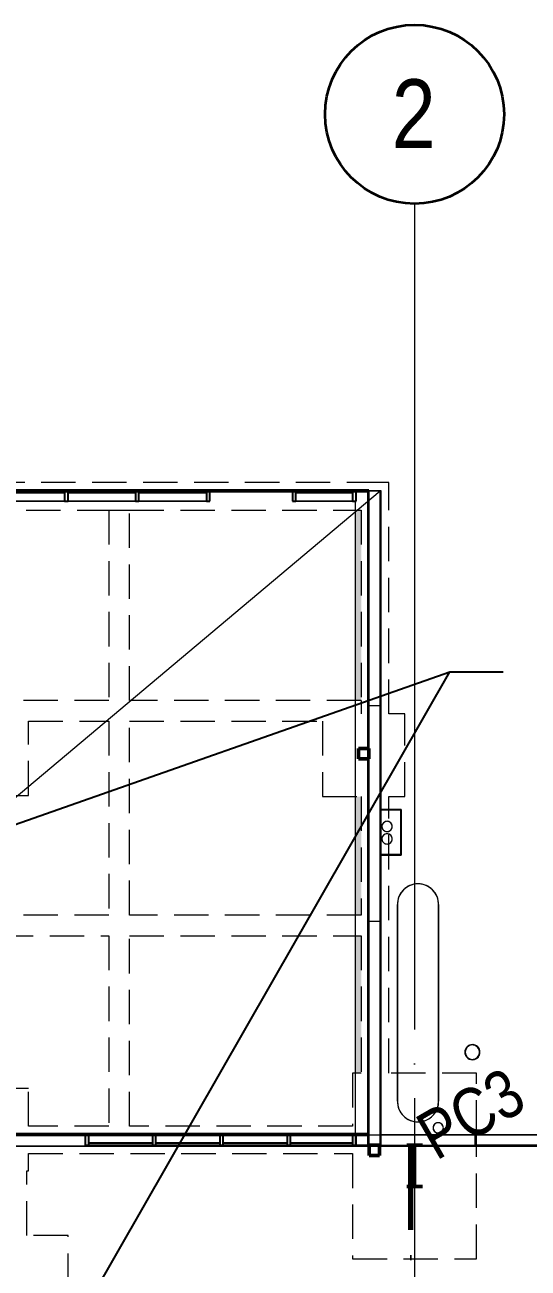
# Model space of a CAD drawing. Header units: millimetres. Extents: x 1606 to 178479, y -4237 to 231581.
# Drawn here: x 43383 to 50696, y 213511 to 231581 of the extents above; entities that cross this region are included whole.
import ezdxf

# ---------------------------------------------------------------- set-up
doc = ezdxf.new("R2010")
doc.units = ezdxf.units.MM
for name, pattern in [('_SGE_Grid Line', [13000, 12000, -500, 0, -500]), ('_SGE_Hidden', [740, 500, -240]), ('Dash Dot', [2070, 1270, -400, 0, -400])]:
    doc.linetypes.add(name, pattern=pattern)
for name, color, linetype, lineweight in [('0-1', 7, 'Continuous', 5), ('A-COLS', 52, 'Continuous', 18), ('A-COLS-1', 9, 'Continuous', 9), ('A-COLS-2', 52, 'Continuous', 9), ('A-DETL', 90, 'Continuous', 18), ('A-DETL-2', 90, 'Dash Dot', 70), ('A-FLOR', 192, 'Continuous', 50), ('A-GENM-1', 9, 'Continuous', 9), ('A-GLAZ-CURT-1', 9, 'Continuous', 9), ('A-GLAZ-CURT-2', 253, 'Continuous', 18), ('A-GLAZ-CWMG-1', 9, 'Continuous', 9), ('A-GLAZ-CWMG-2', 53, 'Continuous', 25), ('A-WALL-1', 253, 'Continuous', 18), ('A-WALL-2', 9, 'Continuous', 9), ('A-WALL-3', 113, 'Continuous', 20), ('G-ANNO-TEXT-2', 10, 'Continuous', 25), ('I-WALL-1', 9, 'Continuous', 9), ('I-WALL-2', 253, 'Continuous', 18), ('P-SANR-FIXT-1', 9, 'Continuous', 9), ('S-BEAM-1', 7, '_SGE_Hidden', 18), ('S-BEAM-HDLN-1', 7, '_SGE_Hidden', 18), ('S-COLS', 52, 'Continuous', 18), ('S-COLS-IDEN-1', 171, 'Continuous', 35), ('S-COLS-SYMB', 171, 'Continuous', 50), ('S-FNDN-1', 32, '_SGE_Hidden', 18), ('S-GRID-1', 1, '_SGE_Grid Line', 13), ('S-GRID-IDEN', 1, 'Continuous', 35), ('S-GRID-IDEN-1', 1, 'Continuous', 50)]:
    doc.layers.add(name, color=color, linetype=linetype, lineweight=lineweight)
doc.layers.add('A-WALL-PATT-1', color=254, linetype='Continuous', lineweight=35, transparency=1)
doc.styles.add('Arial Narrow_2', font='ARIALN.TTF', dxfattribs={"height": 1000})
doc.styles.add('Arial Narrow_4', font='ARIALN.TTF', dxfattribs={"height": 700})

# ---------------------------------------------------------------- blocks, each defined once
blk = doc.blocks.new('WYA_CP_Glazing Panel - CP_Front Face Glazing_150 Frame_GL1_With Visual Indicators-9006243-WAREHOUSE SLAB PLAN')
at = {"layer": 'A-GLAZ-CURT-1'}
for p, q in [((-477.5, 45), (-477.5, 55)), ((-477.5, 55), (477.5, 55)), ((477.5, 45), (-477.5, 45)), ((477.5, 55), (477.5, 45))]:
    blk.add_line(p, q, dxfattribs=at)
at = {"layer": 'A-GLAZ-CURT-2'}
for p, q in [((477.5, 55), (-477.5, 55)), ((-477.5, 55), (-477.5, 45)), ((-477.5, 45), (477.5, 45)), ((477.5, 45), (477.5, 55))]:
    blk.add_line(p, q, dxfattribs=at)
blk = doc.blocks.new('Rectangular Mullion - 150 x 50mm_Aluminium-8978996-WAREHOUSE SLAB PLAN')
at = {"layer": 'A-GLAZ-CWMG-1'}
for p, q in [((33305, 224790), (33305, 224810)), ((33305, 224810), (33305, 224790)), ((34260, 224810), (33305, 224810)), ((34260, 224810), (33305, 224810)), ((34260, 224790), (34260, 224810)), ((34260, 224810), (34260, 224790)), ((33305, 224780), (33305, 224790)), ((33305, 224790), (33305, 224780)), ((33305, 224660), (33305, 224780)), ((33305, 224780), (33305, 224660)), ((33305, 224660), (34260, 224660)), ((34260, 224660), (33305, 224660)), ((34260, 224780), (34260, 224790)), ((34260, 224790), (34260, 224780)), ((34260, 224660), (34260, 224780)), ((34260, 224780), (34260, 224660))]:
    blk.add_line(p, q, dxfattribs=at)
blk = doc.blocks.new('Rectangular Mullion - 150 x 50mm_Aluminium-7935249-WAREHOUSE SLAB PLAN')
at = {"layer": 'A-GLAZ-CWMG-1'}
for p, q in [((-15, 75), (-50, 75)), ((-50, 75), (-50, -45)), ((0, 75), (-15, 75)), ((0, -75), (0, 75)), ((-50, -45), (-50, -55)), ((-50, -55), (-50, -75)), ((-50, -75), (0, -75))]:
    blk.add_line(p, q, dxfattribs=at)
at = {"layer": 'A-GLAZ-CWMG-2'}
for p, q in [((-50, 75), (0, 75)), ((-50, -75), (-50, 75)), ((0, 75), (0, -75)), ((0, -75), (-50, -75))]:
    blk.add_line(p, q, dxfattribs=at)
blk = doc.blocks.new('WYA_CP_Glazing Panel - CP_Front Face Glazing_150 Frame_GL1_With Visual Indicators-9006244-WAREHOUSE SLAB PLAN')
at = {"layer": 'A-GLAZ-CURT-1'}
for p, q in [((-490, 45), (-490, 55)), ((-490, 55), (490, 55)), ((490, 45), (-490, 45)), ((490, 55), (490, 45))]:
    blk.add_line(p, q, dxfattribs=at)
at = {"layer": 'A-GLAZ-CURT-2'}
for p, q in [((490, 55), (-490, 55)), ((-490, 55), (-490, 45)), ((-490, 45), (490, 45)), ((490, 45), (490, 55))]:
    blk.add_line(p, q, dxfattribs=at)
blk = doc.blocks.new('Rectangular Mullion - 150 x 50mm_Aluminium-8978999-WAREHOUSE SLAB PLAN')
at = {"layer": 'A-GLAZ-CWMG-1'}
for p, q in [((34310, 224790), (34310, 224810)), ((34310, 224810), (34310, 224790)), ((35290, 224810), (34310, 224810)), ((35290, 224810), (34310, 224810)), ((35290, 224790), (35290, 224810)), ((35290, 224810), (35290, 224790)), ((34310, 224780), (34310, 224790)), ((34310, 224790), (34310, 224780)), ((34310, 224660), (34310, 224780)), ((34310, 224780), (34310, 224660)), ((34310, 224660), (35290, 224660)), ((35290, 224660), (34310, 224660)), ((35290, 224780), (35290, 224790)), ((35290, 224790), (35290, 224780)), ((35290, 224660), (35290, 224780)), ((35290, 224780), (35290, 224660))]:
    blk.add_line(p, q, dxfattribs=at)
blk = doc.blocks.new('Rectangular Mullion - 150 x 50mm_Aluminium-7935320-WAREHOUSE SLAB PLAN')
at = {"layer": 'A-GLAZ-CWMG-1'}
for p, q in [((25, 75), (-25, 75)), ((-25, 75), (-25, -45)), ((25, -45), (25, 75)), ((-25, -45), (-25, -55)), ((-25, -55), (-25, -75)), ((-25, -75), (25, -75)), ((25, -55), (25, -45)), ((25, -75), (25, -55))]:
    blk.add_line(p, q, dxfattribs=at)
at = {"layer": 'A-GLAZ-CWMG-2'}
for p, q in [((-25, 75), (25, 75)), ((-25, -75), (-25, 75)), ((25, 75), (25, -75)), ((25, -75), (-25, -75))]:
    blk.add_line(p, q, dxfattribs=at)
blk = doc.blocks.new('Rectangular Mullion - 150 x 50mm_Aluminium-V1-WAREHOUSE SLAB PLAN')
at = {"layer": 'A-GLAZ-CWMG-1'}
for p, q in [((25, 75), (-25, 75)), ((-25, 75), (-25, -45)), ((25, -75), (25, 75)), ((-25, -45), (-25, -55)), ((-25, -55), (-25, -75)), ((-25, -75), (25, -75))]:
    blk.add_line(p, q, dxfattribs=at)
at = {"layer": 'A-GLAZ-CWMG-2'}
for p, q in [((-25, 75), (25, 75)), ((-25, -75), (-25, 75)), ((25, 75), (25, -75)), ((25, -75), (-25, -75))]:
    blk.add_line(p, q, dxfattribs=at)
blk = doc.blocks.new('WYA_CP_Glazing Panel - CP_Front Face Glazing_150 Frame_GL1_With Visual Indicators-9006248-WAREHOUSE SLAB PLAN')
at = {"layer": 'A-GLAZ-CURT-1'}
for p, q in [((-412.5, 45), (-412.5, 55)), ((-412.5, 55), (412.5, 55)), ((412.5, 45), (-412.5, 45)), ((412.5, 55), (412.5, 45))]:
    blk.add_line(p, q, dxfattribs=at)
at = {"layer": 'A-GLAZ-CURT-2'}
for p, q in [((412.5, 55), (-412.5, 55)), ((-412.5, 55), (-412.5, 45)), ((-412.5, 45), (412.5, 45)), ((412.5, 45), (412.5, 55))]:
    blk.add_line(p, q, dxfattribs=at)
blk = doc.blocks.new('Rectangular Mullion - 150 x 50mm_Aluminium-8978952-WAREHOUSE SLAB PLAN')
at = {"layer": 'A-GLAZ-CWMG-1'}
for p, q in [((37620, 224790), (37620, 224810)), ((37620, 224810), (37620, 224790)), ((38445, 224810), (37620, 224810)), ((38445, 224810), (37620, 224810)), ((38445, 224790), (38445, 224810)), ((38445, 224810), (38445, 224790)), ((37620, 224780), (37620, 224790)), ((37620, 224790), (37620, 224780)), ((37620, 224660), (37620, 224780)), ((37620, 224780), (37620, 224660)), ((37620, 224660), (38445, 224660)), ((38445, 224660), (37620, 224660)), ((38445, 224780), (38445, 224790)), ((38445, 224790), (38445, 224780)), ((38445, 224660), (38445, 224780)), ((38445, 224780), (38445, 224660))]:
    blk.add_line(p, q, dxfattribs=at)
blk = doc.blocks.new('Rectangular Mullion - 150 x 50mm_Aluminium-V4-WAREHOUSE SLAB PLAN')
at = {"layer": 'A-GLAZ-CWMG-1'}
for p, q in [((25, 75), (-25, 75)), ((-25, 75), (-25, -75)), ((25, -45), (25, 75)), ((-25, -75), (25, -75)), ((25, -55), (25, -45)), ((25, -75), (25, -55))]:
    blk.add_line(p, q, dxfattribs=at)
at = {"layer": 'A-GLAZ-CWMG-2'}
for p, q in [((-25, 75), (25, 75)), ((-25, -75), (-25, 75)), ((25, 75), (25, -75)), ((25, -75), (-25, -75))]:
    blk.add_line(p, q, dxfattribs=at)
blk = doc.blocks.new('WYA_CO_BOLLARD - 220ø x 1200h _ Concrete Filled-8515377-WAREHOUSE SLAB PLAN')
at = {"layer": 'A-COLS'}
for start, end in [(90, 270), (270, 90)]:
    blk.add_arc((0, 0), 105, start, end, dxfattribs=at)
at = {"layer": 'A-COLS-2'}
for radius, start, end in [(110, 360, 180), (110, 150, 180), (110, 180, 360), (110, 180, 285), (105, 162, 178.2374), (105, 180, 198), (105, 144.6635, 162), (110, 135, 150), (105, 126.6759, 144), (110, 0, 135), (105, 108, 126), (105, 90, 108), (105, 72, 90), (105, 54, 72), (105, 18, 54), (105, 15.3817, 18), (105, 360, 14.5516), (105, 198, 210.4192), (105, 210.8697, 234), (105, 234, 242.0311), (105, 244.7422, 252), (105, 252, 270), (105, 270, 288), (110, 285, 360), (105, 288, 306), (105, 306, 324), (105, 324, 342), (105, 342.7893, 358.2374)]:
    blk.add_arc((0, 0), radius, start, end, dxfattribs=at)
blk = doc.blocks.new('WYA_CP_Glazing Panel - CP_Front Face Glazing_150 Frame_GL1_With Visual Indicators-9006385-WAREHOUSE SLAB PLAN')
at = {"layer": 'A-GLAZ-CURT-1'}
for p, q in [((-451.25, 45), (-451.25, 55)), ((-451.25, 55), (451.25, 55)), ((451.25, 45), (-451.25, 45)), ((451.25, 55), (451.25, 45))]:
    blk.add_line(p, q, dxfattribs=at)
at = {"layer": 'A-GLAZ-CURT-2'}
for p, q in [((451.25, 55), (-451.25, 55)), ((-451.25, 55), (-451.25, 45)), ((-451.25, 45), (451.25, 45)), ((451.25, 45), (451.25, 55))]:
    blk.add_line(p, q, dxfattribs=at)
blk = doc.blocks.new('WYA_CP_Glazing Panel - CP_Front Face Glazing_150 Frame_GL1_With Visual Indicators-9390448-WAREHOUSE SLAB PLAN')
at = {"layer": 'A-GLAZ-CURT-1'}
for p, q in [((-463.75, 45), (-463.75, 55)), ((-463.75, 55), (463.75, 55)), ((463.75, 45), (-463.75, 45)), ((463.75, 55), (463.75, 45))]:
    blk.add_line(p, q, dxfattribs=at)
at = {"layer": 'A-GLAZ-CURT-2'}
for p, q in [((463.75, 55), (-463.75, 55)), ((-463.75, 55), (-463.75, 45)), ((-463.75, 45), (463.75, 45)), ((463.75, 45), (463.75, 55))]:
    blk.add_line(p, q, dxfattribs=at)
blk = doc.blocks.new('Rectangular Mullion - 150 x 50mm_Aluminium-8979620-WAREHOUSE SLAB PLAN')
at = {"layer": 'A-GLAZ-CWMG-1'}
for p, q in [((37543, 215450), (37543, 215330)), ((37543, 215330), (37543, 215450)), ((38445, 215450), (37543, 215450)), ((37543, 215450), (38445, 215450)), ((38445, 215450), (38445, 215330)), ((38445, 215330), (38445, 215450)), ((37543, 215330), (37543, 215320)), ((37543, 215320), (37543, 215330)), ((37543, 215320), (37543, 215300)), ((37543, 215300), (37543, 215320)), ((37543, 215300), (38445, 215300)), ((37543, 215300), (38445, 215300)), ((38445, 215330), (38445, 215320)), ((38445, 215320), (38445, 215330)), ((38445, 215320), (38445, 215300)), ((38445, 215300), (38445, 215320))]:
    blk.add_line(p, q, dxfattribs=at)
blk = doc.blocks.new('Rectangular Mullion - 150 x 50mm_Aluminium-8979621-WAREHOUSE SLAB PLAN')
at = {"layer": 'A-GLAZ-CWMG-1'}
for p, q in [((35588, 215450), (35588, 215330)), ((35588, 215330), (35588, 215450)), ((36515, 215450), (35588, 215450)), ((35588, 215450), (36515, 215450)), ((36515, 215450), (36515, 215330)), ((36515, 215330), (36515, 215450)), ((35588, 215330), (35588, 215320)), ((35588, 215320), (35588, 215330)), ((35588, 215320), (35588, 215300)), ((35588, 215300), (35588, 215320)), ((35588, 215300), (36515, 215300)), ((35588, 215300), (36515, 215300)), ((36515, 215330), (36515, 215320)), ((36515, 215320), (36515, 215330)), ((36515, 215320), (36515, 215300)), ((36515, 215300), (36515, 215320))]:
    blk.add_line(p, q, dxfattribs=at)
blk = doc.blocks.new('Rectangular Mullion - 150 x 50mm_Aluminium-V12-WAREHOUSE SLAB PLAN')
at = {"layer": 'A-GLAZ-CWMG-1'}
for p, q in [((34610, 215450), (34610, 215330)), ((34610, 215330), (34610, 215450)), ((35538, 215450), (34610, 215450)), ((34610, 215450), (35538, 215450)), ((35538, 215450), (35538, 215330)), ((35538, 215330), (35538, 215450)), ((34610, 215330), (34610, 215320)), ((34610, 215320), (34610, 215330)), ((34610, 215320), (34610, 215300)), ((34610, 215300), (34610, 215320)), ((34610, 215300), (35538, 215300)), ((34610, 215300), (35538, 215300)), ((35538, 215330), (35538, 215320)), ((35538, 215320), (35538, 215330)), ((35538, 215320), (35538, 215300)), ((35538, 215300), (35538, 215320))]:
    blk.add_line(p, q, dxfattribs=at)
blk = doc.blocks.new('Rectangular Mullion - 150 x 50mm_Aluminium-V13-WAREHOUSE SLAB PLAN')
at = {"layer": 'A-GLAZ-CWMG-1'}
for p, q in [((-50, -45), (-50, 75)), ((-50, 75), (-15, 75)), ((-15, 75), (0, 75)), ((0, 75), (0, -75)), ((-50, -55), (-50, -45)), ((-50, -75), (-50, -55)), ((-15, -75), (-50, -75)), ((0, -75), (-15, -75))]:
    blk.add_line(p, q, dxfattribs=at)
at = {"layer": 'A-GLAZ-CWMG-2'}
for p, q in [((0, 75), (-50, 75)), ((-50, 75), (-50, -75)), ((0, -75), (0, 75)), ((-50, -75), (0, -75))]:
    blk.add_line(p, q, dxfattribs=at)
blk = doc.blocks.new('RWT - RWT-8214917-WAREHOUSE SLAB PLAN')
at = {"layer": 'P-SANR-FIXT-1'}
for p, q in [((27870, 62544), (27870, 59684)), ((27870, 59684), (27870, 62544)), ((28470, 59684), (28470, 62544)), ((28470, 62544), (28470, 59684))]:
    blk.add_line(p, q, dxfattribs=at)
for centre, start, end in [((28170, 62544), 0, 180), ((28170, 62544), 135, 180), ((28170, 62544), 112.5, 135), ((28170, 62544), 90, 112.5), ((28170, 62544), 78.75, 90), ((28170, 62544), 56.25, 78.75), ((28170, 62544), 45, 56.25), ((28170, 62544), 0, 45), ((28170, 59684), 180, 0), ((28170, 59684), 180, 202.5), ((28170, 59684), 281.25, 0), ((28170, 59684), 202.5, 247.5), ((28170, 59684), 247.5, 281.25)]:
    blk.add_arc(centre, 300, start, end, dxfattribs=at)
blk = doc.blocks.new('WYA_RO_DP_Square _ Circular_With Offset - 100 SQ-9215111-WAREHOUSE SLAB PLAN')
at = {"layer": 'A-GENM-1'}
for start, end in [(90, 270), (159.9713, 200.0287), (114.9713, 155.0287), (110.0287, 112.8285), (90, 110.0287), (270, 90), (69.9713, 90), (67.1715, 69.9713), (24.9713, 65.0287), (339.9713, 20.0287), (200.0287, 204.9713), (204.9713, 245.0287), (245.0287, 249.9713), (249.9713, 270), (270, 290.0287), (290.0287, 294.9713), (294.9713, 335.0287), (335.0287, 339.9713)]:
    blk.add_arc((0, 0), 75, start, end, dxfattribs=at)
blk = doc.blocks.new('WYA_RO_DP_Square _ Circular_With Offset - 100 SQ-9215051-WAREHOUSE SLAB PLAN')
at = {"layer": 'A-GENM-1'}
for start, end in [(90, 270), (159.9713, 200.0287), (155.0287, 159.9713), (114.9713, 155.0287), (110.0287, 114.9713), (90, 110.0287), (270, 90), (69.9713, 90), (65.0287, 69.9713), (24.9713, 65.0287), (22.4022, 24.9713), (339.9713, 20.0287), (200.0287, 204.9713), (204.9713, 245.0287), (245.0287, 249.9713), (249.9713, 270), (270, 290.0287), (290.0287, 294.9713), (294.9713, 335.0287), (335.0287, 338.6868)]:
    blk.add_arc((0, 0), 75, start, end, dxfattribs=at)
blk = doc.blocks.new('Rectangular Mullion - 150 x 50mm_Aluminium-V25-WAREHOUSE SLAB PLAN')
at = {"layer": 'A-GLAZ-CWMG-1'}
for p, q in [((36565, 215450), (36565, 215330)), ((36565, 215330), (36565, 215450)), ((37493, 215450), (36565, 215450)), ((36565, 215450), (37493, 215450)), ((37493, 215450), (37493, 215330)), ((37493, 215330), (37493, 215450)), ((36565, 215330), (36565, 215320)), ((36565, 215320), (36565, 215330)), ((36565, 215320), (36565, 215300)), ((36565, 215300), (36565, 215320)), ((36565, 215300), (37493, 215300)), ((36565, 215300), (37493, 215300)), ((37493, 215330), (37493, 215320)), ((37493, 215320), (37493, 215330)), ((37493, 215320), (37493, 215300)), ((37493, 215300), (37493, 215320))]:
    blk.add_line(p, q, dxfattribs=at)
blk = doc.blocks.new('WYA_RO_DP_Square _ Circular_With Offset - 100 SQ-V29-WAREHOUSE SLAB PLAN')
at = {"layer": 'A-GENM-1'}
for start, end in [(90, 270), (159.9713, 200.0287), (155.0287, 159.9713), (114.9713, 155.0287), (110.0287, 114.9713), (90, 110.0287), (270, 90), (69.9713, 90), (65.0287, 69.9713), (24.9713, 65.0287), (339.9713, 20.0287), (200.0287, 204.9713), (204.9713, 245.0287), (245.0287, 248.2357), (249.9713, 270), (270, 290.0287), (290.0287, 294.9713), (294.9713, 335.0287), (335.0287, 338.6868)]:
    blk.add_arc((0, 0), 75, start, end, dxfattribs=at)
blk = doc.blocks.new('WYA_RO_Double Downpipe Guard_Square _ Circular_Adj Depth - 225 SQ-9206913-WAREHOUSE SLAB PLAN')
at = {"layer": 'P-SANR-FIXT-1'}
for p, q in [((331, 306), (-331, 306)), ((-331, 306), (-331, 6)), ((-331, 6), (-331, 306)), ((-331, 306), (331, 306)), ((-325, 0), (-325, 300)), ((-325, 300), (325, 300)), ((325, 300), (-325, 300)), ((-325, 300), (-325, 0)), ((325, 300), (325, 0)), ((325, 0), (325, 300)), ((331, 6), (331, 306)), ((331, 306), (331, 6)), ((-331, 6), (-411, 6)), ((-411, 6), (-411, 0)), ((-411, 0), (-411, 6)), ((-411, 6), (-331, 6)), ((411, 6), (331, 6)), ((331, 6), (411, 6)), ((411, 0), (411, 6)), ((411, 6), (411, 0)), ((-411, 0), (-325, 0)), ((-325, 0), (-411, 0)), ((325, 0), (411, 0)), ((411, 0), (325, 0))]:
    blk.add_line(p, q, dxfattribs=at)
blk = doc.blocks.new('WAREHOUSE MASS - WAREHOUSE MASS-9325044-WAREHOUSE SLAB PLAN')
at = {"layer": 'A-GENM-1'}
for p, q in [((114498, 59033), (18810, 59033)), ((22085, 59033), (114498, 59033))]:
    blk.add_line(p, q, dxfattribs=at)
blk = doc.blocks.new('23068_Challenger Spec EF_Central_v23_rvt-1-WAREHOUSE SLAB PLAN')
at = {"layer": 'A-WALL-PATT-1'}
h = blk.add_hatch(color=256, dxfattribs=at)
h.paths.add_polyline_path([(38482, 216347), (38570, 216347), (38570, 218343), (38480, 218343), (38480, 216347)])
h.paths.add_polyline_path([(38486, 218643), (38570, 218643), (38570, 220365), (38480, 220365), (38480, 218643)])
h.paths.add_polyline_path([(38548, 221760), (38570, 221760), (38570, 224528), (38480, 224528), (38480, 221760), (38491, 221760)])
at = {"layer": 'A-WALL-1'}
for p, q in [((38665, 224810), (38495, 224810)), ((38495, 224810), (38495, 224660)), ((38845, 224810), (38665, 224810)), ((38665, 224810), (38665, 215300)), ((38665, 224645), (38665, 224810)), ((38845, 220257), (38845, 224810)), ((38845, 220171), (38845, 220257)), ((38845, 219521), (38845, 220171)), ((38845, 219435), (38845, 219521)), ((38845, 215300), (38845, 219435)), ((40245, 215450), (38845, 215450)), ((38845, 215450), (38845, 215300)), ((40245, 215300), (40245, 215450)), ((38665, 215300), (38845, 215300)), ((38845, 215300), (40245, 215300))]:
    blk.add_line(p, q, dxfattribs=at)
at = {"layer": 'A-WALL-2'}
for p, q in [((38495, 224810), (38495, 224660)), ((38665, 224810), (38495, 224810)), ((38665, 224810), (38845, 224810)), ((38665, 224810), (38665, 215300)), ((38665, 224810), (38665, 224645)), ((38845, 220257), (38845, 224810)), ((38845, 220171), (38845, 220257)), ((38845, 219521), (38845, 220171)), ((38845, 219435), (38845, 219521)), ((38845, 215450), (38845, 219435)), ((38845, 215300), (38845, 215450)), ((38845, 215300), (38845, 215450)), ((40245, 215450), (38845, 215450)), ((40245, 215300), (40245, 215450)), ((41265, 215450), (40245, 215450)), ((40245, 215450), (41265, 215450)), ((38845, 215300), (38665, 215300)), ((38845, 215300), (40245, 215300)), ((41265, 215300), (40245, 215300)), ((40245, 215300), (41265, 215300))]:
    blk.add_line(p, q, dxfattribs=at)
at = {"layer": 'I-WALL-1'}
for p, q in [((38480, 224660), (38480, 215450)), ((38480, 224660), (38495, 224660)), ((38665, 215300), (38665, 224645)), ((38480, 215450), (38480, 215300)), ((38495, 215300), (38480, 215300)), ((38665, 215300), (38495, 215300))]:
    blk.add_line(p, q, dxfattribs=at)
at = {"layer": 'I-WALL-2'}
for p, q in [((38495, 224660), (38480, 224660)), ((38480, 224660), (38480, 215300)), ((38665, 215300), (38665, 224645)), ((38480, 215300), (38665, 215300))]:
    blk.add_line(p, q, dxfattribs=at)
at = {"layer": 'A-COLS-1'}
blk.add_blockref('WYA_CO_BOLLARD - 220ø x 1200h _ Concrete Filled-8515377-WAREHOUSE SLAB PLAN', (40185, 216650), dxfattribs=at)
at = {"layer": 'A-GENM-1', "rotation": 270.0000000000004}
for name, p in [('WYA_RO_DP_Square _ Circular_With Offset - 100 SQ-9215051-WAREHOUSE SLAB PLAN', (38945, 219931)), ('WYA_RO_DP_Square _ Circular_With Offset - 100 SQ-V29-WAREHOUSE SLAB PLAN', (38945, 219750))]:
    blk.add_blockref(name, p, dxfattribs=at)
at = {"layer": 'A-GENM-1'}
for name, p in [('WYA_RO_DP_Square _ Circular_With Offset - 100 SQ-9215111-WAREHOUSE SLAB PLAN', (39688, 215550)), ('WAREHOUSE MASS - WAREHOUSE MASS-9325044-WAREHOUSE SLAB PLAN', (11225, 156252))]:
    blk.add_blockref(name, p, dxfattribs=at)
at = {"layer": 'A-GLAZ-CURT-1'}
for name, p in [('WYA_CP_Glazing Panel - CP_Front Face Glazing_150 Frame_GL1_With Visual Indicators-9006243-WAREHOUSE SLAB PLAN', (33783, 224735)), ('WYA_CP_Glazing Panel - CP_Front Face Glazing_150 Frame_GL1_With Visual Indicators-9006244-WAREHOUSE SLAB PLAN', (34800, 224735)), ('WYA_CP_Glazing Panel - CP_Front Face Glazing_150 Frame_GL1_With Visual Indicators-9006244-WAREHOUSE SLAB PLAN', (35830, 224735)), ('WYA_CP_Glazing Panel - CP_Front Face Glazing_150 Frame_GL1_With Visual Indicators-9006248-WAREHOUSE SLAB PLAN', (38033, 224735))]:
    blk.add_blockref(name, p, dxfattribs=at)
at = {"layer": 'A-GLAZ-CURT-1', "rotation": 180}
for name, p in [('WYA_CP_Glazing Panel - CP_Front Face Glazing_150 Frame_GL1_With Visual Indicators-9390448-WAREHOUSE SLAB PLAN', (35074, 215375)), ('WYA_CP_Glazing Panel - CP_Front Face Glazing_150 Frame_GL1_With Visual Indicators-9390448-WAREHOUSE SLAB PLAN', (36052, 215375)), ('WYA_CP_Glazing Panel - CP_Front Face Glazing_150 Frame_GL1_With Visual Indicators-9390448-WAREHOUSE SLAB PLAN', (37029, 215375)), ('WYA_CP_Glazing Panel - CP_Front Face Glazing_150 Frame_GL1_With Visual Indicators-9006385-WAREHOUSE SLAB PLAN', (37994, 215375))]:
    blk.add_blockref(name, p, dxfattribs=at)
at = {"layer": 'A-GLAZ-CWMG-1'}
for name, p in [('Rectangular Mullion - 150 x 50mm_Aluminium-8978996-WAREHOUSE SLAB PLAN', (0, 0)), ('Rectangular Mullion - 150 x 50mm_Aluminium-8978999-WAREHOUSE SLAB PLAN', (0, 0)), ('Rectangular Mullion - 150 x 50mm_Aluminium-8978999-WAREHOUSE SLAB PLAN', (1030, 0)), ('Rectangular Mullion - 150 x 50mm_Aluminium-8978952-WAREHOUSE SLAB PLAN', (0, 0)), ('Rectangular Mullion - 150 x 50mm_Aluminium-V12-WAREHOUSE SLAB PLAN', (0, 0)), ('Rectangular Mullion - 150 x 50mm_Aluminium-8979621-WAREHOUSE SLAB PLAN', (0, 0)), ('Rectangular Mullion - 150 x 50mm_Aluminium-V25-WAREHOUSE SLAB PLAN', (0, 0)), ('Rectangular Mullion - 150 x 50mm_Aluminium-8979620-WAREHOUSE SLAB PLAN', (0, 0)), ('Rectangular Mullion - 150 x 50mm_Aluminium-V13-WAREHOUSE SLAB PLAN', (38495, 215375))]:
    blk.add_blockref(name, p, dxfattribs=at)
at = {"layer": 'A-GLAZ-CWMG-1', "extrusion": (0, 0, -1), "rotation": 180}
for name, p in [('Rectangular Mullion - 150 x 50mm_Aluminium-7935320-WAREHOUSE SLAB PLAN', (-34285, 224735)), ('Rectangular Mullion - 150 x 50mm_Aluminium-7935320-WAREHOUSE SLAB PLAN', (-35315, 224735)), ('Rectangular Mullion - 150 x 50mm_Aluminium-V1-WAREHOUSE SLAB PLAN', (-36345, 224735)), ('Rectangular Mullion - 150 x 50mm_Aluminium-V4-WAREHOUSE SLAB PLAN', (-37595, 224735)), ('Rectangular Mullion - 150 x 50mm_Aluminium-7935249-WAREHOUSE SLAB PLAN', (-38495, 224735))]:
    blk.add_blockref(name, p, dxfattribs=at)
at = {"layer": 'A-GLAZ-CWMG-1', "extrusion": (0, 0, -1)}
for name, p in [('Rectangular Mullion - 150 x 50mm_Aluminium-V1-WAREHOUSE SLAB PLAN', (-34585, 215375)), ('Rectangular Mullion - 150 x 50mm_Aluminium-7935320-WAREHOUSE SLAB PLAN', (-35563, 215375)), ('Rectangular Mullion - 150 x 50mm_Aluminium-7935320-WAREHOUSE SLAB PLAN', (-36540, 215375)), ('Rectangular Mullion - 150 x 50mm_Aluminium-7935320-WAREHOUSE SLAB PLAN', (-37518, 215375))]:
    blk.add_blockref(name, p, dxfattribs=at)
at = {"layer": 'P-SANR-FIXT-1', "rotation": 270.0000000000002}
blk.add_blockref('WYA_RO_Double Downpipe Guard_Square _ Circular_Adj Depth - 225 SQ-9206913-WAREHOUSE SLAB PLAN', (38845, 219846), dxfattribs=at)
at = {"layer": 'P-SANR-FIXT-1'}
blk.add_blockref('RWT - RWT-8214917-WAREHOUSE SLAB PLAN', (11225, 156252), dxfattribs=at)
blk = doc.blocks.new('SGE_SCL-Column-Steel-UB - PC3 - 610UB101-2214230-WAREHOUSE SLAB PLAN')
at = {"layer": 'S-COLS-SYMB'}
for p, q in [((114, 301), (-114, 301)), ((0, -301), (0, 301)), ((-114, -301), (114, -301))]:
    blk.add_line(p, q, dxfattribs=at)
blk = doc.blocks.new('SGE_SCL-Column-Steel-SHS - OC2 - 150x9_0 SHS-2709418-WAREHOUSE SLAB PLAN')
at = {"layer": 'S-COLS-SYMB'}
for p, q in [((-75, -75), (-75, 75)), ((-75, 75), (75, 75)), ((75, 75), (75, -75)), ((75, -75), (-75, -75))]:
    blk.add_line(p, q, dxfattribs=at)
blk = doc.blocks.new('SGE_SCL-Column-Steel-SHS - OC2 - 150x9_0 SHS-2714501-WAREHOUSE SLAB PLAN')
at = {"layer": 'S-COLS-SYMB'}
for p, q in [((-75, -75), (-75, 75)), ((-75, 75), (75, 75)), ((75, 75), (75, -75)), ((75, -75), (-75, -75))]:
    blk.add_line(p, q, dxfattribs=at)
blk = doc.blocks.new('Grid - 1_Project Grid-1992125-WAREHOUSE SLAB PLAN')
at = {"layer": 'S-GRID-IDEN'}
blk.add_circle((0, 0), 6.5, dxfattribs=at)

msp = doc.modelspace()

# ---------------------------------------------------------------- linework, layer by layer
at = {"layer": 'A-DETL'}
msp.add_line((37321, 215375.1), (48546, 224810.1), dxfattribs=at)
at = {"layer": 'A-DETL-2'}
msp.add_line((48991, 189225.1), (48991, 215275.1), dxfattribs=at)
at = {"layer": 'A-FLOR'}
for p, q in [((48381, 224810.1), (37256, 224810.1)), ((42746, 215455.1), (48381, 215455.1))]:
    msp.add_line(p, q, dxfattribs=at)
at = {"layer": 'A-WALL-3'}
for p, q in [((48561, 224810.1), (48381, 224810.1)), ((48381, 224810.1), (48381, 215300.1)), ((48561, 215300.1), (48561, 224810.1)), ((48381, 221690.1), (48561, 221690.1)), ((48561, 218550.1), (48381, 218550.1)), ((52201, 215450.1), (48561, 215450.1)), ((49926, 215300.1), (49926, 215450.1)), ((48381, 215300.1), (48561, 215300.1)), ((48561, 215300.1), (52201, 215300.1))]:
    msp.add_line(p, q, dxfattribs=at)
at = {"layer": 'G-ANNO-TEXT-2'}
for p, q in [((42107.6, 209157.3), (49558.4, 222180)), ((42449, 219680.2), (49558.4, 222180)), ((49558.4, 222180), (50334.3, 222180)), ((49558.4, 222180), (50334.3, 222180))]:
    msp.add_line(p, q, dxfattribs=at)
at = {"layer": 'S-BEAM-1'}
for p, q in [((48561, 224927.6), (42661.2, 224927.6)), ((48671, 224927.6), (48561, 224927.6)), ((48671, 221565.5), (48671, 224927.6)), ((42661.2, 224527.6), (44604.3, 224527.6)), ((44604.3, 224527.6), (44604.3, 221760.1)), ((44904.3, 224527.6), (48271, 224527.6)), ((44904.3, 221760.1), (44904.3, 224527.6)), ((48271, 224527.6), (48271, 221760.1)), ((44604.3, 221760.1), (41187.6, 221760.1)), ((48271, 221760.1), (44904.3, 221760.1)), ((43436, 221460.1), (44604.3, 221460.1)), ((44604.3, 221460.1), (44604.3, 218642.6)), ((44904.3, 221460.1), (47706, 221460.1)), ((44904.3, 218642.6), (44904.3, 221460.1)), ((48271, 220365.5), (48271, 218642.6)), ((48671, 216346.6), (48671, 220365.5)), ((44604.3, 218642.6), (41526, 218642.6)), ((48271, 218642.6), (44904.3, 218642.6)), ((41526, 218342.6), (44604.3, 218342.6)), ((44604.3, 218342.6), (44604.3, 215575.1)), ((44904.3, 215575.1), (44904.3, 218342.6)), ((44904.3, 218342.6), (48271, 218342.6)), ((48271, 218342.6), (48271, 216346.6)), ((44604.3, 215575.1), (43436, 215575.1)), ((48146, 215575.1), (44904.3, 215575.1)), ((43436, 215175.1), (48146, 215175.1)), ((43411, 213985.1), (43411, 214924.1))]:
    msp.add_line(p, q, dxfattribs=at)
at = {"layer": 'S-BEAM-HDLN-1'}
for p, q in [((44604.3, 224527.6), (44904.3, 224527.6)), ((48271, 221760.1), (48271, 221565.5))]:
    msp.add_line(p, q, dxfattribs=at)
at = {"layer": 'S-FNDN-1'}
for p, q in [((48906, 221565.5), (48671, 221565.5)), ((48906, 220365.5), (48906, 221565.5)), ((43436, 220382.5), (43436, 221460.1)), ((47706, 221460.1), (47706, 220365.5)), ((42236, 220382.5), (43436, 220382.5)), ((47706, 220365.5), (48271, 220365.5)), ((48671, 220365.5), (48906, 220365.5)), ((48271, 216346.6), (48146, 216346.6)), ((48146, 216346.6), (48146, 215575.1)), ((49946, 216346.6), (48671, 216346.6)), ((49946, 215450.1), (49946, 216346.6)), ((43436, 216124.1), (42236, 216124.1)), ((43436, 215575.1), (43436, 216124.1)), ((49946, 213646.6), (49946, 215300.1)), ((43436, 214924.1), (43436, 215175.1)), ((48146, 215175.1), (48146, 213646.6)), ((43411, 214924.1), (43436, 214924.1)), ((44011, 213985.1), (43411, 213985.1)), ((44011, 212485.1), (44011, 213985.1)), ((48146, 213646.6), (49946, 213646.6))]:
    msp.add_line(p, q, dxfattribs=at)
at = {"layer": 'S-GRID-1'}
for p, q in [((49046, 228981.4), (49046, 152677.4)), ((34376.1, 215450.1), (160058.5, 215450.1))]:
    msp.add_line(p, q, dxfattribs=at)

# ---------------------------------------------------------------- block references
at = {"layer": '0-1'}
msp.add_blockref('23068_Challenger Spec EF_Central_v23_rvt-1-WAREHOUSE SLAB PLAN', (9700.7, 0), dxfattribs=at)
at = {"layer": 'S-COLS'}
for name, p in [('SGE_SCL-Column-Steel-SHS - OC2 - 150x9_0 SHS-2709418-WAREHOUSE SLAB PLAN', (48306, 220987.5)), ('SGE_SCL-Column-Steel-SHS - OC2 - 150x9_0 SHS-2714501-WAREHOUSE SLAB PLAN', (48463, 215225.1))]:
    msp.add_blockref(name, p, dxfattribs=at)
at = {"layer": 'S-COLS', "rotation": 180}
msp.add_blockref('SGE_SCL-Column-Steel-UB - PC3 - 610UB101-2214230-WAREHOUSE SLAB PLAN', (49046, 214996.6), dxfattribs=at)
at = {"layer": 'S-GRID-IDEN', "xscale": 199.9999999999999, "yscale": 199.9999999999999, "zscale": 199.9999999999999, "rotation": 180}
msp.add_blockref('Grid - 1_Project Grid-1992125-WAREHOUSE SLAB PLAN', (49046, 230281.4), dxfattribs=at)

# ---------------------------------------------------------------- texts
at = {"layer": 'S-COLS-IDEN-1', "insert": (49009.5, 215672.5), "char_height": 700, "width": 1908.016, "attachment_point": 1, "rotation": 30, "style": 'Arial Narrow_4'}
msp.add_mtext('PC3', dxfattribs=at)
at = {"layer": 'S-GRID-IDEN-1', "insert": (48715.2, 230790.1), "char_height": 1000, "width": 785.654, "attachment_point": 1, "style": 'Arial Narrow_2'}
msp.add_mtext('2', dxfattribs=at)

doc.saveas('drawing.dxf')
